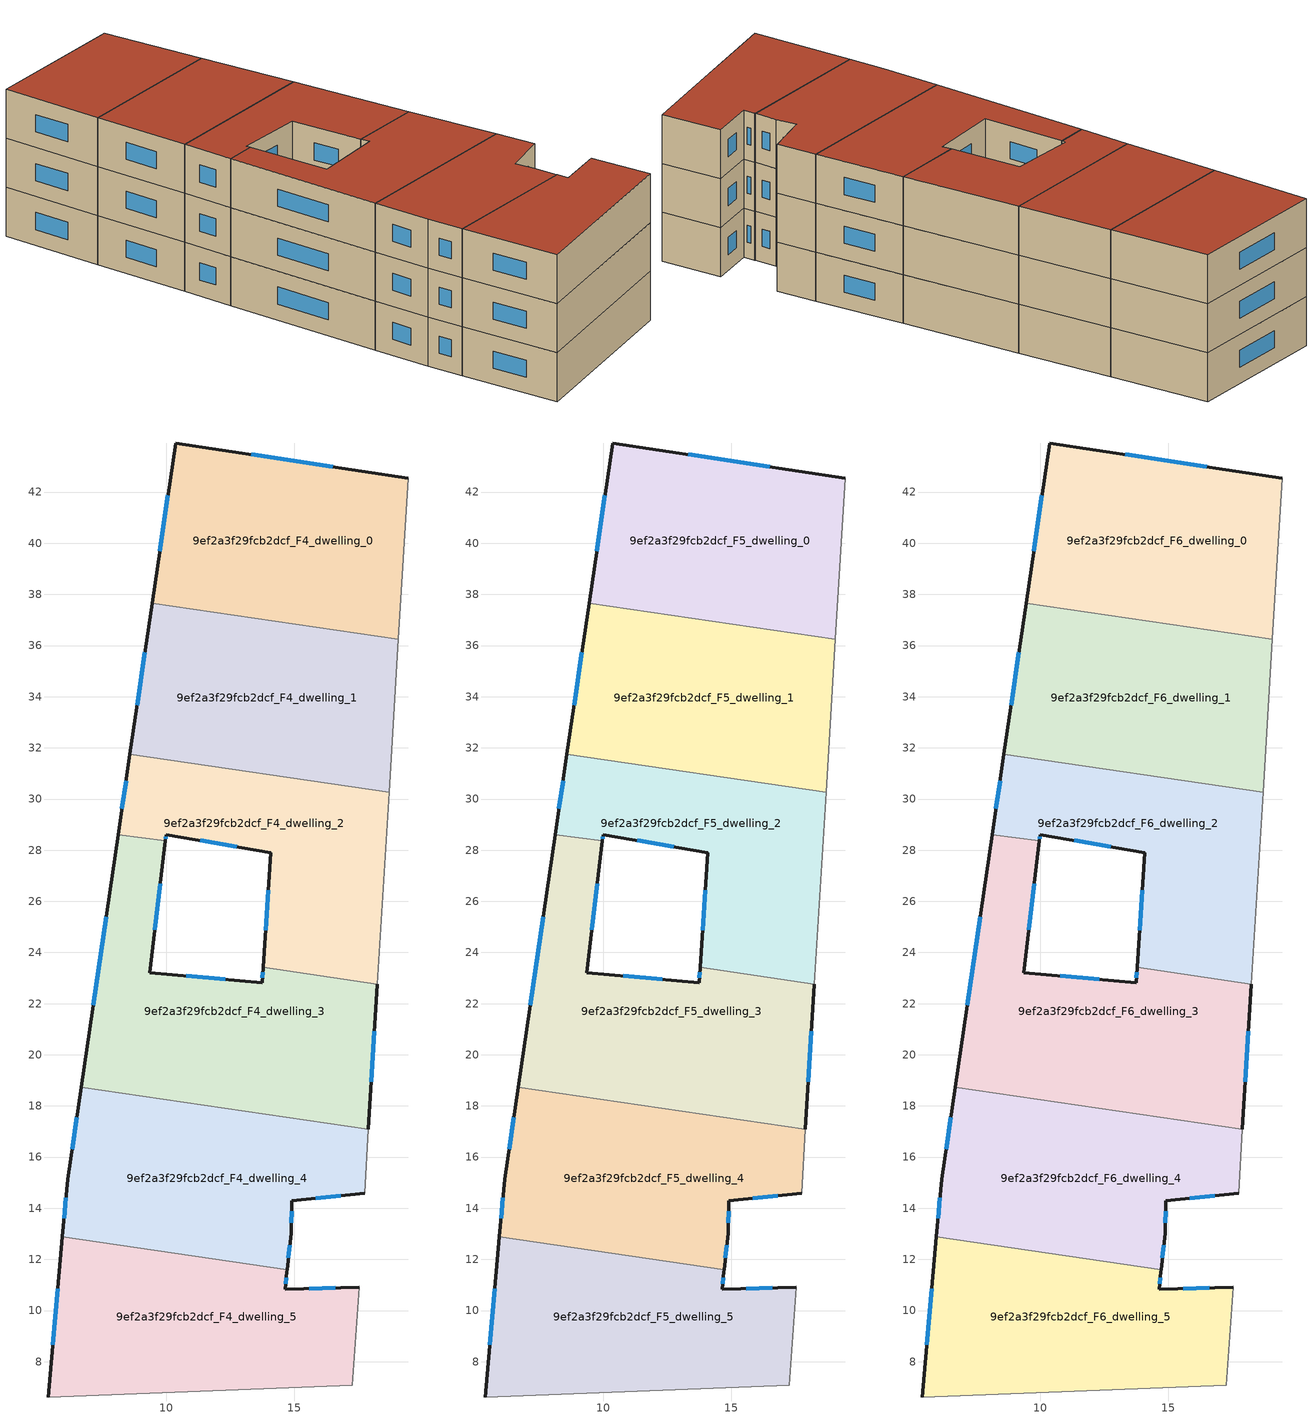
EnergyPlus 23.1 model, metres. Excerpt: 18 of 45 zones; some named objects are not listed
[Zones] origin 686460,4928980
9ef2a3f29fcb2dcf_F4_dwelling_0
 floor to 9ef2a3f29fcb2dcf_F3_dwelling_0 (EU_floor_Construction): 19.47,42.55 19.08,36.25 9.45,37.66 10.37,43.92 z12
 wall outside (EU_wall_Construction): 19.47,42.55 10.37,43.92 9.45,37.66 z12:15
 wall adiabatic (EU_wall_Construction): 19.08,36.25 19.47,42.55 z12:15
 wall to 9ef2a3f29fcb2dcf_F4_dwelling_1 (EU_wall_Construction): 9.45,37.66 19.08,36.25 z12:15
 window (EU_Window_Construction): 10.07,41.88 9.75,39.69 / 16.51,42.99 13.33,43.47 z12.98:14.02
9ef2a3f29fcb2dcf_F4_dwelling_1
 floor to 9ef2a3f29fcb2dcf_F3_dwelling_1 (EU_floor_Construction): 19.08,36.25 18.71,30.26 8.58,31.74 9.45,37.66 z12
 wall outside (EU_wall_Construction): 9.45,37.66 8.58,31.74 z12:15
 wall adiabatic (EU_wall_Construction): 18.71,30.26 19.08,36.25 z12:15
 wall to 9ef2a3f29fcb2dcf_F4_dwelling_2 (EU_wall_Construction): 8.58,31.74 18.71,30.26 z12:15
 window (EU_Window_Construction): 9.17,35.73 8.86,33.66 z12.98:14.02
9ef2a3f29fcb2dcf_F4_dwelling_2
 floor to 9ef2a3f29fcb2dcf_F3_dwelling_2 (EU_floor_Construction): 18.71,30.26 18.26,22.76 13.79,23.42 14.09,27.9 10,28.61 9.97,28.36 8.12,28.61 8.58,31.74 z12
 wall outside (EU_wall_Construction): 9.97,28.36 10,28.61 14.09,27.9 13.79,23.42 / 8.58,31.74 8.12,28.61 z12:15
 wall adiabatic (EU_wall_Construction): 18.26,22.76 18.71,30.26 z12:15
 wall to 9ef2a3f29fcb2dcf_F4_dwelling_3 (EU_wall_Construction): 13.79,23.42 18.26,22.76 / 8.12,28.61 9.97,28.36 z12:15
 window (EU_Window_Construction): 11.33,28.38 12.76,28.13 / 9.98,28.44 9.99,28.53 / 8.43,30.72 8.27,29.63 / 13.99,26.44 13.88,24.87 z12.98:14.02
9ef2a3f29fcb2dcf_F4_dwelling_3
 floor to 9ef2a3f29fcb2dcf_F3_dwelling_3 (EU_floor_Construction): 18.26,22.76 17.91,17.1 6.67,18.74 8.12,28.61 9.97,28.36 9.36,23.21 13.75,22.82 13.79,23.42 z12
 wall outside (EU_wall_Construction): 17.91,17.1 18.26,22.76 / 8.12,28.6 6.67,18.74 / 13.79,23.42 13.75,22.82 9.36,23.21 9.97,28.36 z12:15
 wall to 9ef2a3f29fcb2dcf_F4_dwelling_4 (EU_wall_Construction): 6.67,18.74 17.91,17.1 z12:15
 window (EU_Window_Construction): 18.02,18.94 18.14,20.92 / 7.65,25.39 7.14,21.94 / 9.56,24.89 9.77,26.69 / 12.32,22.95 10.78,23.08 / 13.77,23.22 13.76,23.01 z12.98:14.02
9ef2a3f29fcb2dcf_F4_dwelling_4
 floor to 9ef2a3f29fcb2dcf_F3_dwelling_4 (EU_floor_Construction): 17.91,17.1 17.76,14.59 14.92,14.29 14.89,13.01 14.72,11.6 5.95,12.88 6.15,15.14 6.67,18.74 z12
 wall outside (EU_wall_Construction): 14.72,11.6 14.89,13.01 14.92,14.29 17.76,14.59 / 6.67,18.74 6.15,15.14 5.95,12.88 z12:15
 wall to 9ef2a3f29fcb2dcf_F4_dwelling_5 (EU_wall_Construction): 5.95,12.88 14.72,11.6 z12:15
 wall adiabatic (EU_wall_Construction): 17.76,14.59 17.91,17.1 z12:15
 window (EU_Window_Construction): 14.9,13.43 14.91,13.88 / 14.78,12.06 14.83,12.55 / 6.08,14.41 6.01,13.62 / 6.5,17.57 6.32,16.31 / 15.84,14.39 16.83,14.49 z12.98:14.02
9ef2a3f29fcb2dcf_F4_dwelling_5
 floor to 9ef2a3f29fcb2dcf_F3_dwelling_5 (EU_floor_Construction): 17.55,10.92 17.28,7.08 5.39,6.62 5.95,12.88 14.72,11.6 14.71,11.51 14.66,10.83 z12
 wall outside (EU_wall_Construction): 5.95,12.88 5.39,6.62 / 17.55,10.92 14.66,10.83 14.71,11.51 14.72,11.6 z12:15
 wall adiabatic (EU_wall_Construction): 5.39,6.62 17.28,7.08 17.55,10.92 z12:15
 window (EU_Window_Construction): 5.76,10.85 5.57,8.66 / 14.68,11.05 14.7,11.29 / 16.61,10.89 15.6,10.86 z12.98:14.02
9ef2a3f29fcb2dcf_F5_dwelling_0
 floor to 9ef2a3f29fcb2dcf_F4_dwelling_0 (EU_floor_Construction): 19.47,42.55 19.08,36.25 9.45,37.66 10.37,43.92 z15
 wall outside (EU_wall_Construction): 19.47,42.55 10.37,43.92 9.45,37.66 z15:18
 wall adiabatic (EU_wall_Construction): 19.08,36.25 19.47,42.55 z15:18
 wall to 9ef2a3f29fcb2dcf_F5_dwelling_1 (EU_wall_Construction): 9.45,37.66 19.08,36.25 z15:18
 window (EU_Window_Construction): 10.07,41.88 9.75,39.69 / 16.51,42.99 13.33,43.47 z15.98:17.02
9ef2a3f29fcb2dcf_F5_dwelling_1
 floor to 9ef2a3f29fcb2dcf_F4_dwelling_1 (EU_floor_Construction): 19.08,36.25 18.71,30.26 8.58,31.74 9.45,37.66 z15
 wall outside (EU_wall_Construction): 9.45,37.66 8.58,31.74 z15:18
 wall adiabatic (EU_wall_Construction): 18.71,30.26 19.08,36.25 z15:18
 wall to 9ef2a3f29fcb2dcf_F5_dwelling_2 (EU_wall_Construction): 8.58,31.74 18.71,30.26 z15:18
 window (EU_Window_Construction): 9.17,35.73 8.86,33.66 z15.98:17.02
9ef2a3f29fcb2dcf_F5_dwelling_2
 floor to 9ef2a3f29fcb2dcf_F4_dwelling_2 (EU_floor_Construction): 18.71,30.26 18.26,22.76 13.79,23.42 14.09,27.9 10,28.61 9.97,28.36 8.12,28.61 8.58,31.74 z15
 wall outside (EU_wall_Construction): 9.97,28.36 10,28.61 14.09,27.9 13.79,23.42 / 8.58,31.74 8.12,28.61 z15:18
 wall adiabatic (EU_wall_Construction): 18.26,22.76 18.71,30.26 z15:18
 wall to 9ef2a3f29fcb2dcf_F5_dwelling_3 (EU_wall_Construction): 13.79,23.42 18.26,22.76 / 8.12,28.61 9.97,28.36 z15:18
 window (EU_Window_Construction): 11.33,28.38 12.76,28.13 / 9.98,28.44 9.99,28.53 / 8.43,30.72 8.27,29.63 / 13.99,26.44 13.88,24.87 z15.98:17.02
9ef2a3f29fcb2dcf_F5_dwelling_3
 floor to 9ef2a3f29fcb2dcf_F4_dwelling_3 (EU_floor_Construction): 18.26,22.76 17.91,17.1 6.67,18.74 8.12,28.61 9.97,28.36 9.36,23.21 13.75,22.82 13.79,23.42 z15
 wall outside (EU_wall_Construction): 17.91,17.1 18.26,22.76 / 8.12,28.6 6.67,18.74 / 13.79,23.42 13.75,22.82 9.36,23.21 9.97,28.36 z15:18
 wall to 9ef2a3f29fcb2dcf_F5_dwelling_4 (EU_wall_Construction): 6.67,18.74 17.91,17.1 z15:18
 window (EU_Window_Construction): 18.02,18.94 18.14,20.92 / 7.65,25.39 7.14,21.94 / 9.56,24.89 9.77,26.69 / 12.32,22.95 10.78,23.08 / 13.77,23.22 13.76,23.01 z15.98:17.02
9ef2a3f29fcb2dcf_F5_dwelling_4
 floor to 9ef2a3f29fcb2dcf_F4_dwelling_4 (EU_floor_Construction): 17.91,17.1 17.76,14.59 14.92,14.29 14.89,13.01 14.72,11.6 5.95,12.88 6.15,15.14 6.67,18.74 z15
 wall outside (EU_wall_Construction): 14.72,11.6 14.89,13.01 14.92,14.29 17.76,14.59 / 6.67,18.74 6.15,15.14 5.95,12.88 z15:18
 wall to 9ef2a3f29fcb2dcf_F5_dwelling_5 (EU_wall_Construction): 5.95,12.88 14.72,11.6 z15:18
 wall adiabatic (EU_wall_Construction): 17.76,14.59 17.91,17.1 z15:18
 window (EU_Window_Construction): 14.9,13.43 14.91,13.88 / 14.78,12.06 14.83,12.55 / 6.08,14.41 6.01,13.62 / 6.5,17.57 6.32,16.31 / 15.84,14.39 16.83,14.49 z15.98:17.02
9ef2a3f29fcb2dcf_F5_dwelling_5
 floor to 9ef2a3f29fcb2dcf_F4_dwelling_5 (EU_floor_Construction): 17.55,10.92 17.28,7.08 5.39,6.62 5.95,12.88 14.72,11.6 14.71,11.51 14.66,10.83 z15
 wall outside (EU_wall_Construction): 5.95,12.88 5.39,6.62 / 17.55,10.92 14.66,10.83 14.71,11.51 14.72,11.6 z15:18
 wall adiabatic (EU_wall_Construction): 5.39,6.62 17.28,7.08 17.55,10.92 z15:18
 window (EU_Window_Construction): 5.76,10.85 5.57,8.66 / 14.68,11.05 14.7,11.29 / 16.61,10.89 15.6,10.86 z15.98:17.02
9ef2a3f29fcb2dcf_F6_dwelling_0
 floor to 9ef2a3f29fcb2dcf_F5_dwelling_0 (EU_floor_Construction): 19.47,42.55 19.08,36.25 9.45,37.66 10.37,43.92 z18
 wall outside (EU_wall_Construction): 19.47,42.55 10.37,43.92 9.45,37.66 z18:21
 wall adiabatic (EU_wall_Construction): 19.08,36.25 19.47,42.55 z18:21
 wall to 9ef2a3f29fcb2dcf_F6_dwelling_1 (EU_wall_Construction): 9.45,37.66 19.08,36.25 z18:21
 window (EU_Window_Construction): 10.07,41.88 9.75,39.69 / 16.51,42.99 13.33,43.47 z18.98:20.02
 roof outside (EU_roof_Construction): 19.08,36.25 19.47,42.55 10.37,43.92 9.45,37.66 z21
9ef2a3f29fcb2dcf_F6_dwelling_1
 floor to 9ef2a3f29fcb2dcf_F5_dwelling_1 (EU_floor_Construction): 19.08,36.25 18.71,30.26 8.58,31.74 9.45,37.66 z18
 wall outside (EU_wall_Construction): 9.45,37.66 8.58,31.74 z18:21
 wall adiabatic (EU_wall_Construction): 18.71,30.26 19.08,36.25 z18:21
 wall to 9ef2a3f29fcb2dcf_F6_dwelling_2 (EU_wall_Construction): 8.58,31.74 18.71,30.26 z18:21
 window (EU_Window_Construction): 9.17,35.73 8.86,33.66 z18.98:20.02
 roof outside (EU_roof_Construction): 18.71,30.26 19.08,36.25 9.45,37.66 8.58,31.74 z21
9ef2a3f29fcb2dcf_F6_dwelling_2
 floor to 9ef2a3f29fcb2dcf_F5_dwelling_2 (EU_floor_Construction): 18.71,30.26 18.26,22.76 13.79,23.42 14.09,27.9 10,28.61 9.97,28.36 8.12,28.61 8.58,31.74 z18
 wall outside (EU_wall_Construction): 9.97,28.36 10,28.61 14.09,27.9 13.79,23.42 / 8.58,31.74 8.12,28.61 z18:21
 wall adiabatic (EU_wall_Construction): 18.26,22.76 18.71,30.26 z18:21
 wall to 9ef2a3f29fcb2dcf_F6_dwelling_3 (EU_wall_Construction): 13.79,23.42 18.26,22.76 / 8.12,28.61 9.97,28.36 z18:21
 window (EU_Window_Construction): 11.33,28.38 12.76,28.13 / 9.98,28.44 9.99,28.53 / 8.43,30.72 8.27,29.63 / 13.99,26.44 13.88,24.87 z18.98:20.02
 roof outside (EU_roof_Construction): 18.26,22.76 18.71,30.26 8.58,31.74 8.12,28.61 9.97,28.36 10,28.61 14.09,27.9 13.79,23.42 z21
9ef2a3f29fcb2dcf_F6_dwelling_3
 floor to 9ef2a3f29fcb2dcf_F5_dwelling_3 (EU_floor_Construction): 18.26,22.76 17.91,17.1 6.67,18.74 8.12,28.61 9.97,28.36 9.36,23.21 13.75,22.82 13.79,23.42 z18
 wall outside (EU_wall_Construction): 17.91,17.1 18.26,22.76 / 8.12,28.6 6.67,18.74 / 13.79,23.42 13.75,22.82 9.36,23.21 9.97,28.36 z18:21
 wall to 9ef2a3f29fcb2dcf_F6_dwelling_4 (EU_wall_Construction): 6.67,18.74 17.91,17.1 z18:21
 window (EU_Window_Construction): 18.02,18.94 18.14,20.92 / 7.65,25.39 7.14,21.94 / 9.56,24.89 9.77,26.69 / 12.32,22.95 10.78,23.08 / 13.77,23.22 13.76,23.01 z18.98:20.02
 roof outside (EU_roof_Construction): 17.91,17.1 18.26,22.76 13.79,23.42 13.75,22.82 9.36,23.21 9.97,28.36 8.12,28.61 6.67,18.74 z21
9ef2a3f29fcb2dcf_F6_dwelling_4
 floor to 9ef2a3f29fcb2dcf_F5_dwelling_4 (EU_floor_Construction): 17.91,17.1 17.76,14.59 14.92,14.29 14.89,13.01 14.72,11.6 5.95,12.88 6.15,15.14 6.67,18.74 z18
 wall outside (EU_wall_Construction): 14.72,11.6 14.89,13.01 14.92,14.29 17.76,14.59 / 6.67,18.74 6.15,15.14 5.95,12.88 z18:21
 wall to 9ef2a3f29fcb2dcf_F6_dwelling_5 (EU_wall_Construction): 5.95,12.88 14.72,11.6 z18:21
 wall adiabatic (EU_wall_Construction): 17.76,14.59 17.91,17.1 z18:21
 window (EU_Window_Construction): 14.9,13.43 14.91,13.88 / 14.78,12.06 14.83,12.55 / 6.08,14.41 6.01,13.62 / 6.5,17.57 6.32,16.31 / 15.84,14.39 16.83,14.49 z18.98:20.02
 roof outside (EU_roof_Construction): 17.76,14.59 17.91,17.1 6.67,18.74 6.15,15.14 5.95,12.88 14.72,11.6 14.89,13.01 14.92,14.29 z21
9ef2a3f29fcb2dcf_F6_dwelling_5
 floor to 9ef2a3f29fcb2dcf_F5_dwelling_5 (EU_floor_Construction): 17.55,10.92 17.28,7.08 5.39,6.62 5.95,12.88 14.72,11.6 14.71,11.51 14.66,10.83 z18
 wall outside (EU_wall_Construction): 5.95,12.88 5.39,6.62 / 17.55,10.92 14.66,10.83 14.71,11.51 14.72,11.6 z18:21
 wall adiabatic (EU_wall_Construction): 5.39,6.62 17.28,7.08 17.55,10.92 z18:21
 window (EU_Window_Construction): 5.76,10.85 5.57,8.66 / 14.68,11.05 14.7,11.29 / 16.61,10.89 15.6,10.86 z18.98:20.02
 roof outside (EU_roof_Construction): 17.28,7.08 17.55,10.92 14.66,10.83 14.71,11.51 14.72,11.6 5.95,12.88 5.39,6.62 z21
[Building]
EU S2 Campaign: North Axis=0; Terrain=City; Solar Distribution=FullExterior
[Site:Location]
Bologna: Latitude=44.5; Longitude=11.25; Time Zone=1; Elevation=37
[SizingPeriod:WeatherFileDays]
AnnualSizingPeriod: Begin Month=1; Begin Day of Month=1; End Month=12; End Day of Month=31; Day of Week for Start Day=Monday; Use Weather File Daylight Saving Period=No; Use Weather File Rain and Snow Indicators=No
[MATERIAL]
EU_InternalMass_Material: Roughness=MediumRough; Thickness=0.1; Conductivity=1; Density=1800; Specific Heat=900; Thermal Absorptance=0.9; Solar Absorptance=0.7; Visible Absorptance=0.7
[MATERIAL:NOMASS] Roughness=MediumRough; Thermal Absorptance=0.9; Solar Absorptance=0.7; Visible Absorptance=0.7
Name | Thermal Resistance
EU_wall_NoMass | 0.905828
EU_roof_NoMass | 0.37593
EU_floor_NoMass | 0.67114
[WINDOWMATERIAL:SIMPLEGLAZINGSYSTEM]
EU_Window_SimpleGlazing: UFactor=4.52486; Solar Heat Gain Coefficient=0.85; Visible Transmittance=0.85
[CONSTRUCTION]
EU_wall_Construction: EU_wall_NoMass
EU_roof_Construction: EU_roof_NoMass
EU_floor_Construction: EU_floor_NoMass
EU_Window_Construction: EU_Window_SimpleGlazing
EU_InternalMass_Construction: EU_InternalMass_Material
[ZONE] Type=1; Multiplier=1; Ceiling Height=autocalculate; Floor Area=autocalculate; Part of Total Floor Area=Yes
Name | Volume
9ef2a3f29fcb2dcf_F4_dwelling_0; 9ef2a3f29fcb2dcf_F5_dwelling_0; 9ef2a3f29fcb2dcf_F6_dwelling_0 | 179.161
9ef2a3f29fcb2dcf_F4_dwelling_1; 9ef2a3f29fcb2dcf_F5_dwelling_1; 9ef2a3f29fcb2dcf_F6_dwelling_1 | 179.166
9ef2a3f29fcb2dcf_F4_dwelling_2; 9ef2a3f29fcb2dcf_F5_dwelling_2; 9ef2a3f29fcb2dcf_F6_dwelling_2 | 154.189
9ef2a3f29fcb2dcf_F4_dwelling_3; 9ef2a3f29fcb2dcf_F5_dwelling_3; 9ef2a3f29fcb2dcf_F6_dwelling_3 | 204.151
9ef2a3f29fcb2dcf_F4_dwelling_4; 9ef2a3f29fcb2dcf_F5_dwelling_4; 9ef2a3f29fcb2dcf_F6_dwelling_4 | 179.142
9ef2a3f29fcb2dcf_F4_dwelling_5; 9ef2a3f29fcb2dcf_F5_dwelling_5; 9ef2a3f29fcb2dcf_F6_dwelling_5 | 179.169
[INTERNALMASS] Construction=EU_InternalMass_Construction
Name | Zone or ZoneList | Surface Area
9ef2a3f29fcb2dcf_F4_dwelling_0_EU_InternalMass | 9ef2a3f29fcb2dcf_F4_dwelling_0 | 59.7209
9ef2a3f29fcb2dcf_F4_dwelling_1_EU_InternalMass | 9ef2a3f29fcb2dcf_F4_dwelling_1 | 59.7217
9ef2a3f29fcb2dcf_F4_dwelling_2_EU_InternalMass | 9ef2a3f29fcb2dcf_F4_dwelling_2 | 51.3981
9ef2a3f29fcb2dcf_F4_dwelling_3_EU_InternalMass | 9ef2a3f29fcb2dcf_F4_dwelling_3 | 68.0504
9ef2a3f29fcb2dcf_F4_dwelling_4_EU_InternalMass | 9ef2a3f29fcb2dcf_F4_dwelling_4 | 59.7137
9ef2a3f29fcb2dcf_F4_dwelling_5_EU_InternalMass | 9ef2a3f29fcb2dcf_F4_dwelling_5 | 59.7231
9ef2a3f29fcb2dcf_F5_dwelling_0_EU_InternalMass | 9ef2a3f29fcb2dcf_F5_dwelling_0 | 59.7209
9ef2a3f29fcb2dcf_F5_dwelling_1_EU_InternalMass | 9ef2a3f29fcb2dcf_F5_dwelling_1 | 59.7217
9ef2a3f29fcb2dcf_F5_dwelling_2_EU_InternalMass | 9ef2a3f29fcb2dcf_F5_dwelling_2 | 51.3981
9ef2a3f29fcb2dcf_F5_dwelling_3_EU_InternalMass | 9ef2a3f29fcb2dcf_F5_dwelling_3 | 68.0504
9ef2a3f29fcb2dcf_F5_dwelling_4_EU_InternalMass | 9ef2a3f29fcb2dcf_F5_dwelling_4 | 59.7137
9ef2a3f29fcb2dcf_F5_dwelling_5_EU_InternalMass | 9ef2a3f29fcb2dcf_F5_dwelling_5 | 59.7231
9ef2a3f29fcb2dcf_F6_dwelling_0_EU_InternalMass | 9ef2a3f29fcb2dcf_F6_dwelling_0 | 59.7209
9ef2a3f29fcb2dcf_F6_dwelling_1_EU_InternalMass | 9ef2a3f29fcb2dcf_F6_dwelling_1 | 59.7217
9ef2a3f29fcb2dcf_F6_dwelling_2_EU_InternalMass | 9ef2a3f29fcb2dcf_F6_dwelling_2 | 51.3981
9ef2a3f29fcb2dcf_F6_dwelling_3_EU_InternalMass | 9ef2a3f29fcb2dcf_F6_dwelling_3 | 68.0504
9ef2a3f29fcb2dcf_F6_dwelling_4_EU_InternalMass | 9ef2a3f29fcb2dcf_F6_dwelling_4 | 59.7137
9ef2a3f29fcb2dcf_F6_dwelling_5_EU_InternalMass | 9ef2a3f29fcb2dcf_F6_dwelling_5 | 59.7231
[OTHEREQUIPMENT] Fuel Type=Electricity; Design Level Calculation Method=Watts/Area; Power per Zone Floor Area=1; Fraction Latent=0; Fraction Radiant=0; Fraction Lost=0; Carbon Dioxide Generation Rate=0; EndUse Subcategory=EU_Step8_InternalGains
Name | Zone or ZoneList or Space or SpaceList | Schedule
EU_Step8_InternalGain_9ef2a3f29fcb2dcf_F4_dwelling_0_f000 | 9ef2a3f29fcb2dcf_F4_dwelling_0 | EU_Step8_GainSchedule_9ef2a3f29fcb2dcf_F4_dwelling_0_f000
EU_Step8_InternalGain_9ef2a3f29fcb2dcf_F4_dwelling_1_f000 | 9ef2a3f29fcb2dcf_F4_dwelling_1 | EU_Step8_GainSchedule_9ef2a3f29fcb2dcf_F4_dwelling_1_f000
EU_Step8_InternalGain_9ef2a3f29fcb2dcf_F4_dwelling_2_f000 | 9ef2a3f29fcb2dcf_F4_dwelling_2 | EU_Step8_GainSchedule_9ef2a3f29fcb2dcf_F4_dwelling_2_f000
EU_Step8_InternalGain_9ef2a3f29fcb2dcf_F4_dwelling_3_f000 | 9ef2a3f29fcb2dcf_F4_dwelling_3 | EU_Step8_GainSchedule_9ef2a3f29fcb2dcf_F4_dwelling_3_f000
EU_Step8_InternalGain_9ef2a3f29fcb2dcf_F4_dwelling_4_f000 | 9ef2a3f29fcb2dcf_F4_dwelling_4 | EU_Step8_GainSchedule_9ef2a3f29fcb2dcf_F4_dwelling_4_f000
EU_Step8_InternalGain_9ef2a3f29fcb2dcf_F4_dwelling_5_f000 | 9ef2a3f29fcb2dcf_F4_dwelling_5 | EU_Step8_GainSchedule_9ef2a3f29fcb2dcf_F4_dwelling_5_f000
EU_Step8_InternalGain_9ef2a3f29fcb2dcf_F5_dwelling_0_f000 | 9ef2a3f29fcb2dcf_F5_dwelling_0 | EU_Step8_GainSchedule_9ef2a3f29fcb2dcf_F5_dwelling_0_f000
EU_Step8_InternalGain_9ef2a3f29fcb2dcf_F5_dwelling_1_f000 | 9ef2a3f29fcb2dcf_F5_dwelling_1 | EU_Step8_GainSchedule_9ef2a3f29fcb2dcf_F5_dwelling_1_f000
EU_Step8_InternalGain_9ef2a3f29fcb2dcf_F5_dwelling_2_f000 | 9ef2a3f29fcb2dcf_F5_dwelling_2 | EU_Step8_GainSchedule_9ef2a3f29fcb2dcf_F5_dwelling_2_f000
EU_Step8_InternalGain_9ef2a3f29fcb2dcf_F5_dwelling_3_f000 | 9ef2a3f29fcb2dcf_F5_dwelling_3 | EU_Step8_GainSchedule_9ef2a3f29fcb2dcf_F5_dwelling_3_f000
EU_Step8_InternalGain_9ef2a3f29fcb2dcf_F5_dwelling_4_f000 | 9ef2a3f29fcb2dcf_F5_dwelling_4 | EU_Step8_GainSchedule_9ef2a3f29fcb2dcf_F5_dwelling_4_f000
EU_Step8_InternalGain_9ef2a3f29fcb2dcf_F5_dwelling_5_f000 | 9ef2a3f29fcb2dcf_F5_dwelling_5 | EU_Step8_GainSchedule_9ef2a3f29fcb2dcf_F5_dwelling_5_f000
EU_Step8_InternalGain_9ef2a3f29fcb2dcf_F6_dwelling_0_f000 | 9ef2a3f29fcb2dcf_F6_dwelling_0 | EU_Step8_GainSchedule_9ef2a3f29fcb2dcf_F6_dwelling_0_f000
EU_Step8_InternalGain_9ef2a3f29fcb2dcf_F6_dwelling_1_f000 | 9ef2a3f29fcb2dcf_F6_dwelling_1 | EU_Step8_GainSchedule_9ef2a3f29fcb2dcf_F6_dwelling_1_f000
EU_Step8_InternalGain_9ef2a3f29fcb2dcf_F6_dwelling_2_f000 | 9ef2a3f29fcb2dcf_F6_dwelling_2 | EU_Step8_GainSchedule_9ef2a3f29fcb2dcf_F6_dwelling_2_f000
EU_Step8_InternalGain_9ef2a3f29fcb2dcf_F6_dwelling_3_f000 | 9ef2a3f29fcb2dcf_F6_dwelling_3 | EU_Step8_GainSchedule_9ef2a3f29fcb2dcf_F6_dwelling_3_f000
EU_Step8_InternalGain_9ef2a3f29fcb2dcf_F6_dwelling_4_f000 | 9ef2a3f29fcb2dcf_F6_dwelling_4 | EU_Step8_GainSchedule_9ef2a3f29fcb2dcf_F6_dwelling_4_f000
EU_Step8_InternalGain_9ef2a3f29fcb2dcf_F6_dwelling_5_f000 | 9ef2a3f29fcb2dcf_F6_dwelling_5 | EU_Step8_GainSchedule_9ef2a3f29fcb2dcf_F6_dwelling_5_f000
[ZONEVENTILATION:DESIGNFLOWRATE] Schedule=EU_AlwaysOn; Design Flow Rate Calculation Method=AirChanges/Hour; Air Changes per Hour=0.73129; Ventilation Type=Natural; Fan Pressure Rise=0; Fan Total Efficiency=1; Constant Term Coefficient=1; Temperature Term Coefficient=0; Velocity Term Coefficient=0; Velocity Squared Term Coefficient=0; Minimum Indoor Temperature=-100; Maximum Indoor Temperature=100; Delta Temperature=-100; Minimum Outdoor Temperature=-100; Maximum Outdoor Temperature=100; Maximum Wind Speed=40
Name | Zone or ZoneList or Space or SpaceList
EU_ConstantAir_9ef2a3f29fcb2dcf_F4_dwelling_0 | 9ef2a3f29fcb2dcf_F4_dwelling_0
EU_ConstantAir_9ef2a3f29fcb2dcf_F4_dwelling_1 | 9ef2a3f29fcb2dcf_F4_dwelling_1
EU_ConstantAir_9ef2a3f29fcb2dcf_F4_dwelling_2 | 9ef2a3f29fcb2dcf_F4_dwelling_2
EU_ConstantAir_9ef2a3f29fcb2dcf_F4_dwelling_3 | 9ef2a3f29fcb2dcf_F4_dwelling_3
EU_ConstantAir_9ef2a3f29fcb2dcf_F4_dwelling_4 | 9ef2a3f29fcb2dcf_F4_dwelling_4
EU_ConstantAir_9ef2a3f29fcb2dcf_F4_dwelling_5 | 9ef2a3f29fcb2dcf_F4_dwelling_5
EU_ConstantAir_9ef2a3f29fcb2dcf_F5_dwelling_0 | 9ef2a3f29fcb2dcf_F5_dwelling_0
EU_ConstantAir_9ef2a3f29fcb2dcf_F5_dwelling_1 | 9ef2a3f29fcb2dcf_F5_dwelling_1
EU_ConstantAir_9ef2a3f29fcb2dcf_F5_dwelling_2 | 9ef2a3f29fcb2dcf_F5_dwelling_2
EU_ConstantAir_9ef2a3f29fcb2dcf_F5_dwelling_3 | 9ef2a3f29fcb2dcf_F5_dwelling_3
EU_ConstantAir_9ef2a3f29fcb2dcf_F5_dwelling_4 | 9ef2a3f29fcb2dcf_F5_dwelling_4
EU_ConstantAir_9ef2a3f29fcb2dcf_F5_dwelling_5 | 9ef2a3f29fcb2dcf_F5_dwelling_5
EU_ConstantAir_9ef2a3f29fcb2dcf_F6_dwelling_0 | 9ef2a3f29fcb2dcf_F6_dwelling_0
EU_ConstantAir_9ef2a3f29fcb2dcf_F6_dwelling_1 | 9ef2a3f29fcb2dcf_F6_dwelling_1
EU_ConstantAir_9ef2a3f29fcb2dcf_F6_dwelling_2 | 9ef2a3f29fcb2dcf_F6_dwelling_2
EU_ConstantAir_9ef2a3f29fcb2dcf_F6_dwelling_3 | 9ef2a3f29fcb2dcf_F6_dwelling_3
EU_ConstantAir_9ef2a3f29fcb2dcf_F6_dwelling_4 | 9ef2a3f29fcb2dcf_F6_dwelling_4
EU_ConstantAir_9ef2a3f29fcb2dcf_F6_dwelling_5 | 9ef2a3f29fcb2dcf_F6_dwelling_5
[HVACTEMPLATE:ZONE:IDEALLOADSAIRSYSTEM] System Availability Schedule=EU_AlwaysOn; Maximum Heating Supply Air Temperature=50; Minimum Cooling Supply Air Temperature=13; Maximum Heating Supply Air Humidity Ratio=0.0156; Minimum Cooling Supply Air Humidity Ratio=0.0077; Heating Limit=NoLimit; Cooling Limit=NoLimit; Heating Availability Schedule=EU_AlwaysOn; Cooling Availability Schedule=EU_CoolingOff; Dehumidification Control Type=ConstantSensibleHeatRatio; Cooling Sensible Heat Ratio=0.7; Dehumidification Setpoint=60; Humidification Control Type=None; Humidification Setpoint=30; Outdoor Air Method=None; Outdoor Air Flow Rate per Person=0.00944; Outdoor Air Flow Rate per Zone Floor Area=0; Outdoor Air Flow Rate per Zone=0; Demand Controlled Ventilation Type=None; Outdoor Air Economizer Type=NoEconomizer; Heat Recovery Type=None; Sensible Heat Recovery Effectiveness=0.7; Latent Heat Recovery Effectiveness=0.65
Name | Template Thermostat
9ef2a3f29fcb2dcf_F4_dwelling_0 | EU_HeatOnly_9ef2a3f29fcb2dcf_F4_dwelling_0
9ef2a3f29fcb2dcf_F4_dwelling_1 | EU_HeatOnly_9ef2a3f29fcb2dcf_F4_dwelling_1
9ef2a3f29fcb2dcf_F4_dwelling_2 | EU_HeatOnly_9ef2a3f29fcb2dcf_F4_dwelling_2
9ef2a3f29fcb2dcf_F4_dwelling_3 | EU_HeatOnly_9ef2a3f29fcb2dcf_F4_dwelling_3
9ef2a3f29fcb2dcf_F4_dwelling_4 | EU_HeatOnly_9ef2a3f29fcb2dcf_F4_dwelling_4
9ef2a3f29fcb2dcf_F4_dwelling_5 | EU_HeatOnly_9ef2a3f29fcb2dcf_F4_dwelling_5
9ef2a3f29fcb2dcf_F5_dwelling_0 | EU_HeatOnly_9ef2a3f29fcb2dcf_F5_dwelling_0
9ef2a3f29fcb2dcf_F5_dwelling_1 | EU_HeatOnly_9ef2a3f29fcb2dcf_F5_dwelling_1
9ef2a3f29fcb2dcf_F5_dwelling_2 | EU_HeatOnly_9ef2a3f29fcb2dcf_F5_dwelling_2
9ef2a3f29fcb2dcf_F5_dwelling_3 | EU_HeatOnly_9ef2a3f29fcb2dcf_F5_dwelling_3
9ef2a3f29fcb2dcf_F5_dwelling_4 | EU_HeatOnly_9ef2a3f29fcb2dcf_F5_dwelling_4
9ef2a3f29fcb2dcf_F5_dwelling_5 | EU_HeatOnly_9ef2a3f29fcb2dcf_F5_dwelling_5
9ef2a3f29fcb2dcf_F6_dwelling_0 | EU_HeatOnly_9ef2a3f29fcb2dcf_F6_dwelling_0
9ef2a3f29fcb2dcf_F6_dwelling_1 | EU_HeatOnly_9ef2a3f29fcb2dcf_F6_dwelling_1
9ef2a3f29fcb2dcf_F6_dwelling_2 | EU_HeatOnly_9ef2a3f29fcb2dcf_F6_dwelling_2
9ef2a3f29fcb2dcf_F6_dwelling_3 | EU_HeatOnly_9ef2a3f29fcb2dcf_F6_dwelling_3
9ef2a3f29fcb2dcf_F6_dwelling_4 | EU_HeatOnly_9ef2a3f29fcb2dcf_F6_dwelling_4
9ef2a3f29fcb2dcf_F6_dwelling_5 | EU_HeatOnly_9ef2a3f29fcb2dcf_F6_dwelling_5
[SIZING:ZONE] Zone Cooling Design Supply Air Temperature Input Method=SupplyAirTemperature; Zone Cooling Design Supply Air Temperature=13; Zone Heating Design Supply Air Temperature Input Method=SupplyAirTemperature; Zone Heating Design Supply Air Temperature=50; Zone Cooling Design Supply Air Humidity Ratio=0.008; Zone Heating Design Supply Air Humidity Ratio=0.008; Cooling Design Air Flow Method=DesignDay; Cooling Design Air Flow Rate=0; Cooling Minimum Air Flow per Zone Floor Area=0.000762; Cooling Minimum Air Flow=0; Cooling Minimum Air Flow Fraction=0.2; Heating Design Air Flow Method=DesignDay; Heating Design Air Flow Rate=0; Heating Maximum Air Flow per Zone Floor Area=0.002032; Heating Maximum Air Flow=0.141576; Heating Maximum Air Flow Fraction=0.3; Account for Dedicated Outdoor Air System=No; Dedicated Outdoor Air System Control Strategy=NeutralSupplyAir; Dedicated Outdoor Air Low Setpoint Temperature for Design=autosize; Dedicated Outdoor Air High Setpoint Temperature for Design=autosize; Zone Load Sizing Method=Sensible Load Only No Latent Load; Zone Latent Cooling Design Supply Air Humidity Ratio Input Method=HumidityRatioDifference; Zone Cooling Design Supply Air Humidity Ratio Difference=0.005; Zone Latent Heating Design Supply Air Humidity Ratio Input Method=HumidityRatioDifference; Zone Humidification Design Supply Air Humidity Ratio Difference=0.005
9ef2a3f29fcb2dcf_F4_dwelling_0; 9ef2a3f29fcb2dcf_F4_dwelling_1; 9ef2a3f29fcb2dcf_F4_dwelling_2; 9ef2a3f29fcb2dcf_F4_dwelling_3; 9ef2a3f29fcb2dcf_F4_dwelling_4; 9ef2a3f29fcb2dcf_F4_dwelling_5; 9ef2a3f29fcb2dcf_F5_dwelling_0; 9ef2a3f29fcb2dcf_F5_dwelling_1; 9ef2a3f29fcb2dcf_F5_dwelling_2; 9ef2a3f29fcb2dcf_F5_dwelling_3; 9ef2a3f29fcb2dcf_F5_dwelling_4; 9ef2a3f29fcb2dcf_F5_dwelling_5; 9ef2a3f29fcb2dcf_F6_dwelling_0; 9ef2a3f29fcb2dcf_F6_dwelling_1; 9ef2a3f29fcb2dcf_F6_dwelling_2; 9ef2a3f29fcb2dcf_F6_dwelling_3; 9ef2a3f29fcb2dcf_F6_dwelling_4; 9ef2a3f29fcb2dcf_F6_dwelling_5
[SCHEDULE:CONSTANT]
Name | Hourly Value
EU_AlwaysOn | 1
EU_CoolingOff | 0
[SCHEDULE:FILE] Column Number=1; Rows to Skip at Top=0; Number of Hours of Data=8760; Column Separator=Comma; Interpolate to Timestep=No; Minutes per Item=60; Adjust Schedule for Daylight Savings=Yes
Name | File
EU_Step8_GainSchedule_9ef2a3f29fcb2dcf_F4_dwelling_0_f000 | ../../schedules/9ef2a3f29fcb2dcf/9ef2a3f29fcb2dcf_F4_dwelling_0_f000_gain.csv
EU_Step8_GainSchedule_9ef2a3f29fcb2dcf_F4_dwelling_1_f000 | ../../schedules/9ef2a3f29fcb2dcf/9ef2a3f29fcb2dcf_F4_dwelling_1_f000_gain.csv
EU_Step8_GainSchedule_9ef2a3f29fcb2dcf_F4_dwelling_2_f000 | ../../schedules/9ef2a3f29fcb2dcf/9ef2a3f29fcb2dcf_F4_dwelling_2_f000_gain.csv
EU_Step8_GainSchedule_9ef2a3f29fcb2dcf_F4_dwelling_3_f000 | ../../schedules/9ef2a3f29fcb2dcf/9ef2a3f29fcb2dcf_F4_dwelling_3_f000_gain.csv
EU_Step8_GainSchedule_9ef2a3f29fcb2dcf_F4_dwelling_4_f000 | ../../schedules/9ef2a3f29fcb2dcf/9ef2a3f29fcb2dcf_F4_dwelling_4_f000_gain.csv
EU_Step8_GainSchedule_9ef2a3f29fcb2dcf_F4_dwelling_5_f000 | ../../schedules/9ef2a3f29fcb2dcf/9ef2a3f29fcb2dcf_F4_dwelling_5_f000_gain.csv
EU_Step8_GainSchedule_9ef2a3f29fcb2dcf_F5_dwelling_0_f000 | ../../schedules/9ef2a3f29fcb2dcf/9ef2a3f29fcb2dcf_F5_dwelling_0_f000_gain.csv
EU_Step8_GainSchedule_9ef2a3f29fcb2dcf_F5_dwelling_1_f000 | ../../schedules/9ef2a3f29fcb2dcf/9ef2a3f29fcb2dcf_F5_dwelling_1_f000_gain.csv
EU_Step8_GainSchedule_9ef2a3f29fcb2dcf_F5_dwelling_2_f000 | ../../schedules/9ef2a3f29fcb2dcf/9ef2a3f29fcb2dcf_F5_dwelling_2_f000_gain.csv
EU_Step8_GainSchedule_9ef2a3f29fcb2dcf_F5_dwelling_3_f000 | ../../schedules/9ef2a3f29fcb2dcf/9ef2a3f29fcb2dcf_F5_dwelling_3_f000_gain.csv
EU_Step8_GainSchedule_9ef2a3f29fcb2dcf_F5_dwelling_4_f000 | ../../schedules/9ef2a3f29fcb2dcf/9ef2a3f29fcb2dcf_F5_dwelling_4_f000_gain.csv
EU_Step8_GainSchedule_9ef2a3f29fcb2dcf_F5_dwelling_5_f000 | ../../schedules/9ef2a3f29fcb2dcf/9ef2a3f29fcb2dcf_F5_dwelling_5_f000_gain.csv
EU_Step8_GainSchedule_9ef2a3f29fcb2dcf_F6_dwelling_0_f000 | ../../schedules/9ef2a3f29fcb2dcf/9ef2a3f29fcb2dcf_F6_dwelling_0_f000_gain.csv
EU_Step8_GainSchedule_9ef2a3f29fcb2dcf_F6_dwelling_1_f000 | ../../schedules/9ef2a3f29fcb2dcf/9ef2a3f29fcb2dcf_F6_dwelling_1_f000_gain.csv
EU_Step8_GainSchedule_9ef2a3f29fcb2dcf_F6_dwelling_2_f000 | ../../schedules/9ef2a3f29fcb2dcf/9ef2a3f29fcb2dcf_F6_dwelling_2_f000_gain.csv
EU_Step8_GainSchedule_9ef2a3f29fcb2dcf_F6_dwelling_3_f000 | ../../schedules/9ef2a3f29fcb2dcf/9ef2a3f29fcb2dcf_F6_dwelling_3_f000_gain.csv
EU_Step8_GainSchedule_9ef2a3f29fcb2dcf_F6_dwelling_4_f000 | ../../schedules/9ef2a3f29fcb2dcf/9ef2a3f29fcb2dcf_F6_dwelling_4_f000_gain.csv
EU_Step8_GainSchedule_9ef2a3f29fcb2dcf_F6_dwelling_5_f000 | ../../schedules/9ef2a3f29fcb2dcf/9ef2a3f29fcb2dcf_F6_dwelling_5_f000_gain.csv
